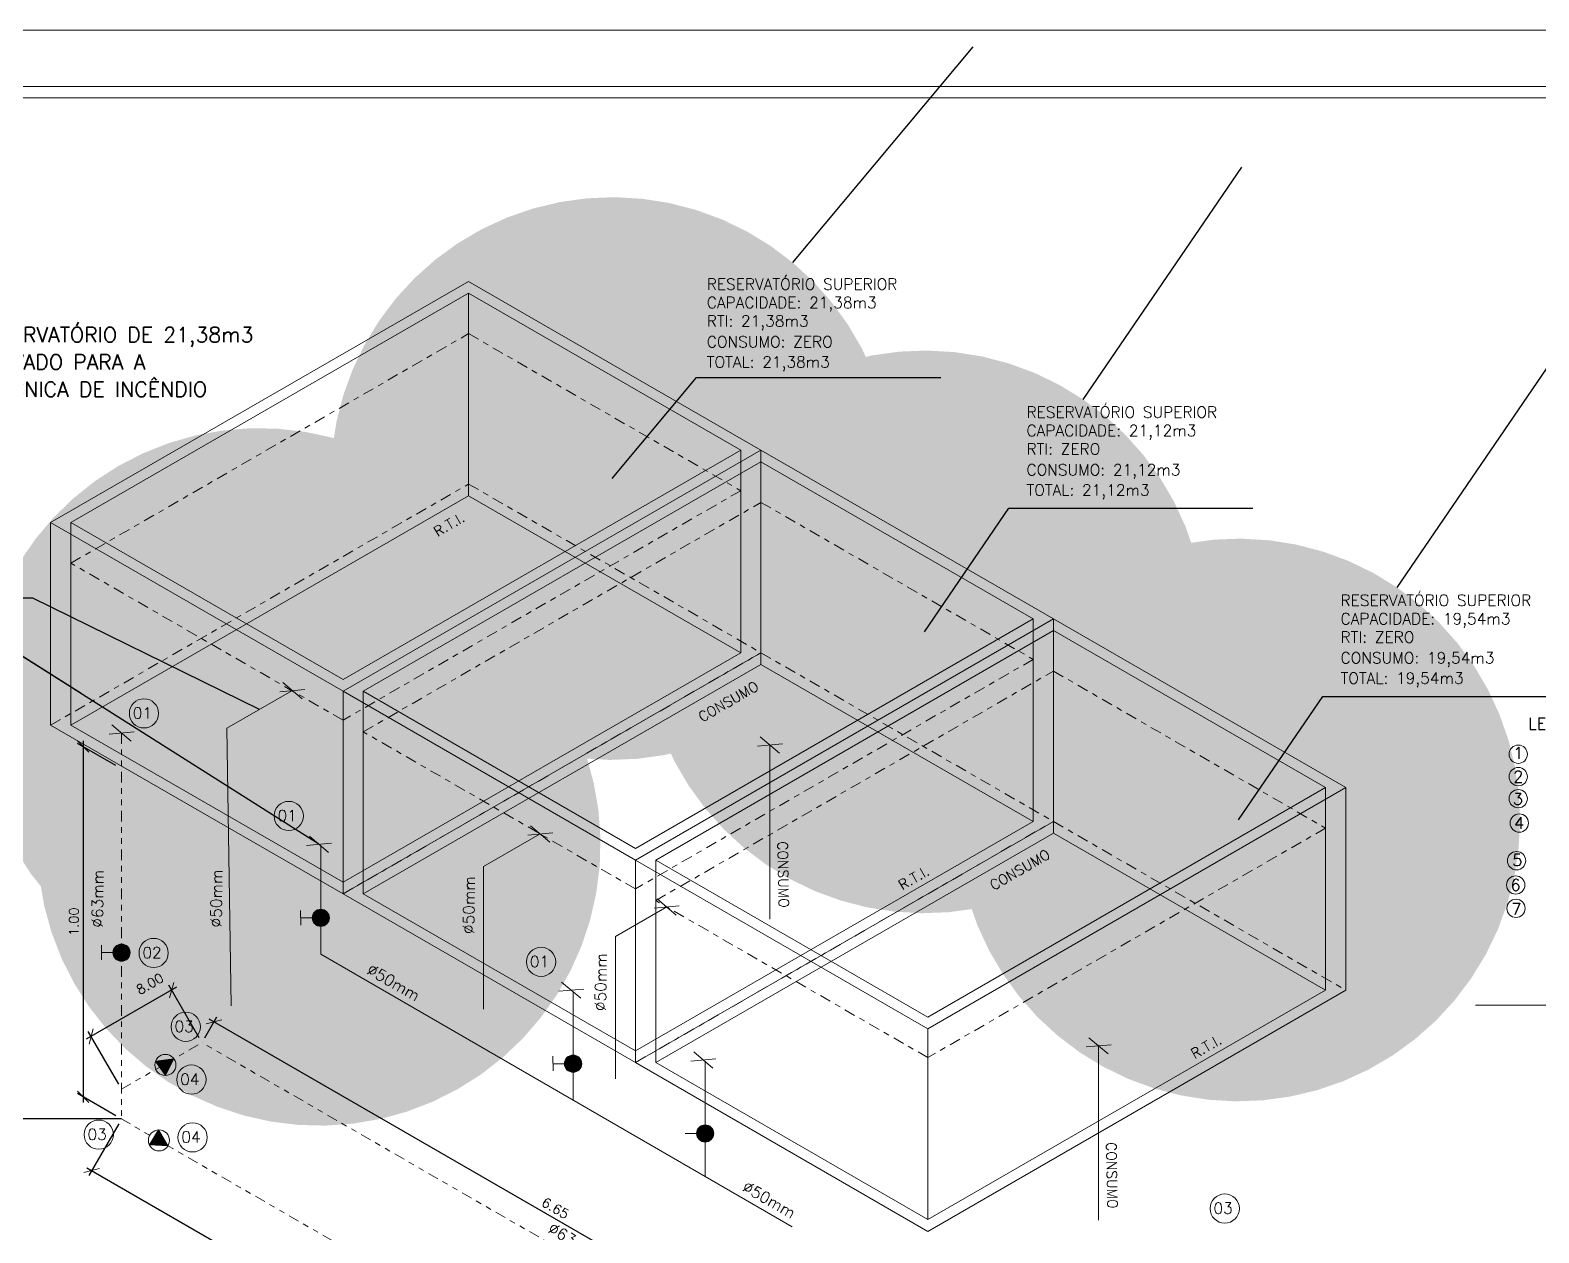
# Model space of a CAD drawing. Header units: millimetres. Extents: x 521 to 1055, y 261 to 520.
# Drawn here: x 968.72 to 995.51, y 381.31 to 402.68 of the extents above; entities that cross this region are included whole.
import ezdxf

# ---------------------------------------------------------------- set-up
doc = ezdxf.new("R2010")
doc.units = ezdxf.units.MM
for name, pattern in [('CONTINU', [0]), ('DASHDOT', [1, 0.5, -0.25, 0, -0.25]), ('DIVIDE2', [15.875, 6.35, -3.175, 0, -3.175, 0, -3.175]), ('HIDDEN', [9.525, 6.35, -3.175])]:
    doc.linetypes.add(name, pattern=pattern)
doc.layers.add('0.1', color=8, linetype='Continuous', lineweight=13)
doc.layers.add('FORMATO', color=7, linetype='Continuous')
doc.styles.add('ROMANS', font='romans')
doc.styles.add('SANSSERIFBOLD', font='sasb____.pfb', dxfattribs={"width": 1.2, "height": 0.6})
doc.styles.get("Standard").update_dxf_attribs({"font": 'romans.shx'})
doc.linetypes.add('INC_LINE', pattern='A,0.9,-0.6,["+",Standard,S=0.2,R=0,X=-0.4,Y=-0.1],0.1', length=1.6)
doc.dimstyles.new('DOT100', dxfattribs={"dimscale": 10, "dimtxt": 1.5, "dimasz": 0.6, "dimexe": 1.25, "dimexo": 1, "dimgap": 1, "dimtad": 1, "dimdec": 1, "dimdsep": 46, "dimtxsty": 'ROMANS', "dimblk1": 'DOT', "dimblk2": 'DOT', "dimsah": 1, "dimcen": 0.6, "dimclrt": 7, "dimadec": 0, "dimazin": 0, "dimtfac": 1, "dimtdec": 4, "dimtmove": 0, "dimatfit": 3, "dimldrblk": 'DOT', "dimfxl": 1, "dimtolj": 1, "dimtzin": 0, "dimarcsym": 0})
doc.dimstyles.new('Fares Eng - 50', dxfattribs={"dimscale": 2, "dimtxt": 0.085, "dimasz": 0.1, "dimexe": 0.05, "dimexo": 0.05, "dimgap": 0.04, "dimtad": 1, "dimzin": 4, "dimdsep": 46, "dimtxsty": 'ROMANS', "dimblk1": 'OBLIQUE', "dimblk2": 'OBLIQUE', "dimsah": 1, "dimcen": 0.05, "dimdle": 0.05, "dimclrd": 8, "dimclre": 8, "dimclrt": 8, "dimaunit": 1, "dimadec": 0, "dimazin": 0, "dimtfac": 1, "dimtix": 1, "dimtmove": 2, "dimatfit": 0, "dimldrblk": 'OPEN90', "dimfxl": 1, "dimtolj": 1, "dimtzin": 0, "dimarcsym": 0})

# ---------------------------------------------------------------- blocks, each defined once
blk = doc.blocks.new('_DOT')
at = {"color": 0, "linetype": 'ByBlock'}
blk.add_line((-0.5, 0), (-1, 0), dxfattribs=at)
at = {"color": 0, "linetype": 'ByBlock', "const_width": 0.5}
blk.add_lwpolyline([(-0.25, 0, 1), (0.25, 0, 1)], format="xyb", close=True, dxfattribs=at)
blk = doc.blocks.new('DOT')
at = {"layer": 'FORMATO', "color": 0, "linetype": 'ByBlock'}
blk.add_line((-0.5, 0), (-1, 0), dxfattribs=at)
at = {"layer": 'FORMATO', "color": 0, "linetype": 'ByBlock', "const_width": 0.5}
blk.add_lwpolyline([(-0.25, 0, 1), (0.25, 0, 1)], format="xyb", close=True, dxfattribs=at)
blk = doc.blocks.new('TITU-2')
at = {"color": 1}
for p, q in [((0.01475, 0.01475), (-0.01475, -0.01475)), ((0.01475, 0.01143), (-0.03471, 0.01143)), ((-0.03471, 0.01043), (-0.05471, 0.01043)), ((0.01475, 0.00943), (-0.03471, 0.00943)), ((-0.01475, -0.00943), (0.1213, -0.00943)), ((0.1413, -0.01043), (0.1213, -0.01043)), ((-0.01475, -0.01143), (0.1213, -0.01143))]:
    blk.add_line(p, q, dxfattribs=at)
at = {"color": 7}
for p, q in [((0.01475, 0.01043), (-0.03471, 0.01043)), ((-0.01475, -0.01043), (0.1213, -0.01043))]:
    blk.add_line(p, q, dxfattribs=at)
at = {"color": 1}
blk.add_circle((0, 0), 0.01475, dxfattribs=at)
at = {"color": 4}
blk.add_text('ESC.:', height=0.004, dxfattribs=at).set_placement((0.02216, -0.02752))
at = {"color": 8, "style": 'SANSSERIFBOLD', "width": 1.2}
blk.add_attdef('FACHADA', (0.0219, -0.0054), '', height=0.006, dxfattribs=at)
at = {"color": 4}
for tag, p in [('FACHADA', (0.0228, -0.02014)), ('0/0', (0.03834, -0.02752))]:
    blk.add_attdef(tag, p, '', height=0.004, dxfattribs=at)
blk = doc.blocks.new('_OBLIQUE')
at = {"color": 0, "linetype": 'ByBlock'}
blk.add_line((-0.5, -0.5), (0.5, 0.5), dxfattribs=at)
blk = doc.blocks.new('*D2319')
at = {"layer": '0.1', "color": 8, "linetype": 'CONTINU', "lineweight": -2, "transparency": 16777216}
for p, q in [((970.242, 389.61), (969.559, 390.004)), ((969.659, 390.047), (969.659, 383.623)), ((970.241, 383.387), (969.559, 383.781))]:
    blk.add_line(p, q, dxfattribs=at)
at = {"layer": 'DEFPOINTS', "color": 0, "linetype": 'CONTINU', "lineweight": -2, "transparency": 16777216}
for p in [(970.342, 389.553), (969.659, 383.723), (970.341, 383.33)]:
    blk.add_point(p, dxfattribs=at)
at = {"layer": '0.1', "color": 8, "linetype": 'CONTINU', "lineweight": -2, "transparency": 16777216, "xscale": 0.2, "yscale": 0.2, "zscale": 0.2}
for p, rotation in [((969.659, 389.947), 90), ((969.659, 383.723), 270)]:
    blk.add_blockref('_OBLIQUE', p, dxfattribs=dict(at, rotation=rotation))
at = {"layer": '0.1', "color": 8, "linetype": 'CONTINU', "lineweight": -2, "transparency": 16777216, "insert": (969.494, 386.835), "char_height": 0.17, "attachment_point": 5, "rotation": 90, "style": 'ROMANS'}
blk.add_mtext('\\A1;1.00', dxfattribs=at)
blk = doc.blocks.new('_Open90')
at = {"color": 0, "linetype": 'ByBlock', "lineweight": -2}
for p, q in [((0, 0), (-1, 0)), ((-0.5, 0.5), (0, 0)), ((0, 0), (-0.5, -0.5))]:
    blk.add_line(p, q, dxfattribs=at)
blk = doc.blocks.new('*D3155')
at = {"layer": '0.1', "color": 8, "linetype": 'CONTINU', "lineweight": -2, "transparency": 16777216}
for p, q in [((971.821, 384.772), (972.034, 385.142)), ((984.031, 378.1), (971.898, 385.105)), ((983.781, 377.867), (983.994, 378.236))]:
    blk.add_line(p, q, dxfattribs=at)
at = {"layer": 'DEFPOINTS', "color": 0, "linetype": 'CONTINU', "lineweight": -2, "transparency": 16777216}
for p in [(971.984, 385.055), (971.771, 384.686), (983.731, 377.78)]:
    blk.add_point(p, dxfattribs=at)
at = {"layer": '0.1', "color": 8, "linetype": 'CONTINU', "lineweight": -2, "transparency": 16777216, "xscale": 0.2, "yscale": 0.2, "zscale": 0.2}
for p, rotation in [((971.984, 385.055), 150.0000000000025), ((983.944, 378.15), 330.0000000000025)]:
    blk.add_blockref('_OBLIQUE', p, dxfattribs=dict(at, rotation=rotation))
at = {"layer": '0.1', "color": 8, "linetype": 'CONTINU', "lineweight": -2, "transparency": 16777216, "insert": (978.047, 381.745), "char_height": 0.17, "attachment_point": 5, "rotation": 330, "style": 'ROMANS'}
blk.add_mtext('\\A1;6.65', dxfattribs=at)
blk = doc.blocks.new('*D3156')
at = {"layer": '0.1', "color": 8, "linetype": 'CONTINU', "lineweight": -2, "transparency": 16777216}
for p, q in [((971.317, 385.671), (969.714, 384.746)), ((971.721, 384.772), (971.181, 385.708)), ((970.291, 383.947), (969.751, 384.882))]:
    blk.add_line(p, q, dxfattribs=at)
at = {"layer": 'DEFPOINTS', "color": 0, "linetype": 'CONTINU', "lineweight": -2, "transparency": 16777216}
for p in [(969.801, 384.796), (971.771, 384.686), (970.341, 383.86)]:
    blk.add_point(p, dxfattribs=at)
at = {"layer": '0.1', "color": 8, "linetype": 'CONTINU', "lineweight": -2, "transparency": 16777216, "xscale": 0.2, "yscale": 0.2, "zscale": 0.2}
for p, rotation in [((971.231, 385.621), 29.99999999999885), ((969.801, 384.796), 209.9999999999989)]:
    blk.add_blockref('_OBLIQUE', p, dxfattribs=dict(at, rotation=rotation))
at = {"layer": '0.1', "color": 8, "linetype": 'CONTINU', "lineweight": -2, "transparency": 16777216, "insert": (970.845, 385.733), "char_height": 0.17, "attachment_point": 5, "rotation": 30, "style": 'ROMANS'}
blk.add_mtext('\\A1;8.00', dxfattribs=at)
blk = doc.blocks.new('*D3157')
at = {"layer": '0.1', "color": 8, "linetype": 'CONTINU', "lineweight": -2, "transparency": 16777216}
for p, q in [((970.291, 383.243), (969.761, 382.326)), ((969.725, 382.463), (977.225, 378.132)), ((977.618, 379.013), (977.089, 378.096))]:
    blk.add_line(p, q, dxfattribs=at)
at = {"layer": 'DEFPOINTS', "color": 0, "linetype": 'CONTINU', "lineweight": -2, "transparency": 16777216}
for p in [(970.341, 383.33), (977.668, 379.099), (977.139, 378.182)]:
    blk.add_point(p, dxfattribs=at)
at = {"layer": '0.1', "color": 8, "linetype": 'CONTINU', "lineweight": -2, "transparency": 16777216, "xscale": 0.2, "yscale": 0.2, "zscale": 0.2}
for p, rotation in [((969.811, 382.413), 150.0000000000027), ((977.139, 378.182), 330.0000000000027)]:
    blk.add_blockref('_OBLIQUE', p, dxfattribs=dict(at, rotation=rotation))
at = {"layer": '0.1', "color": 8, "linetype": 'CONTINU', "lineweight": -2, "transparency": 16777216, "insert": (973.558, 380.441), "char_height": 0.17, "attachment_point": 5, "rotation": 330, "style": 'ROMANS'}
blk.add_mtext('\\A1;3.65', dxfattribs=at)

msp = doc.modelspace()

# ---------------------------------------------------------------- hatches: boundary and pattern name
at = {"layer": '0.1', "linetype": 'Continuous'}
for points in [[(973.88041, 387.05695, -1), (973.88041, 386.75119, -1)], [(970.34184, 386.43834, -1), (970.34184, 386.13258, -1)], [(978.36044, 384.46491, -1), (978.36044, 384.15915, -1)], [(980.70635, 383.22543, -1), (980.70635, 382.91967, -1)]]:
    msp.add_hatch(color=8, dxfattribs=at).paths.add_polyline_path(points)
at = {"layer": '0.1'}
h = msp.add_hatch(color=8, dxfattribs=at)
h.paths.add_polyline_path([(971.03537, 384.2294), (971.12524, 384.10289), (971.27313, 384.39831)])
h.paths.add_polyline_path([(970.94549, 384.35591), (971.03537, 384.2294), (971.27313, 384.39831)])
h = msp.add_hatch(color=8, dxfattribs=at)
h.paths.add_polyline_path([(970.91625, 383.00239), (970.83669, 382.86915), (971.16667, 382.85288)])
h.paths.add_polyline_path([(970.9958, 383.13564), (970.91625, 383.00239), (971.16667, 382.85288)])

# ---------------------------------------------------------------- linework, layer by layer
at = {"layer": '0.1', "color": 8, "ltscale": 0.1}
for p, q in [((969.08241, 393.9268), (976.50497, 398.21222)), ((976.50497, 398.21222), (981.6974, 395.21438)), ((969.44241, 393.9268), (976.50497, 398.00438)), ((976.50497, 398.00438), (981.3374, 395.21438)), ((974.27483, 390.92896), (981.6974, 395.21438)), ((981.6974, 395.21438), (974.27483, 390.92896)), ((981.3374, 395.21438), (974.27483, 391.1368)), ((981.6974, 395.21438), (986.88982, 392.21653)), ((974.63483, 390.92896), (981.6974, 395.00653)), ((981.6974, 395.00653), (986.52982, 392.21653)), ((974.27483, 390.92896), (969.08241, 393.9268)), ((974.27483, 391.1368), (969.44241, 393.9268)), ((979.46725, 387.93111), (986.88982, 392.21653)), ((986.88982, 392.21653), (979.46725, 387.93111)), ((986.52982, 392.21653), (979.46725, 388.13896)), ((979.82725, 387.93111), (986.88982, 392.00869)), ((986.88982, 392.21653), (992.08224, 389.21869)), ((986.88982, 392.00869), (991.72224, 389.21869)), ((979.46725, 387.93111), (974.27483, 390.92896)), ((979.46725, 388.13896), (974.63483, 390.92896)), ((992.08224, 389.21869), (984.65968, 384.93327)), ((991.72224, 389.21869), (984.65968, 385.14111)), ((984.65968, 384.93327), (979.46725, 387.93111)), ((984.65968, 385.14111), (979.82725, 387.93111))]:
    msp.add_line(p, q, dxfattribs=at)
at = {"layer": '0.1', "color": 8, "linetype": 'HIDDEN', "ltscale": 100}
for p, q in [((976.50497, 394.40438), (976.50497, 398.00438)), ((981.3374, 391.61438), (981.3374, 395.21438)), ((981.6974, 391.40653), (981.6974, 395.00653)), ((969.44241, 390.3268), (976.50497, 394.40438)), ((976.50497, 394.40438), (981.3374, 391.61438)), ((969.44241, 390.3268), (969.44241, 393.9268)), ((986.52982, 388.61653), (986.52982, 392.21653)), ((986.88982, 388.40869), (986.88982, 392.00869)), ((981.3374, 391.61438), (974.27483, 387.5368)), ((974.63483, 387.32896), (981.6974, 391.40653)), ((981.6974, 391.40653), (986.52982, 388.61653)), ((974.27483, 387.5368), (974.27483, 390.92896)), ((974.63483, 387.32896), (974.63483, 390.92896)), ((974.27483, 387.5368), (969.44241, 390.3268)), ((991.72224, 385.61869), (991.72224, 389.21869)), ((986.52982, 388.61653), (979.46725, 384.53896)), ((979.82725, 384.33111), (986.88982, 388.40869)), ((986.88982, 388.40869), (991.72224, 385.61869)), ((979.46725, 384.53896), (979.46725, 387.93111)), ((979.82725, 384.33111), (979.82725, 387.93111)), ((979.46725, 384.53896), (974.63483, 387.32896)), ((991.72224, 385.61869), (984.65968, 381.54111)), ((984.65968, 381.54111), (984.65968, 384.93327)), ((984.65968, 381.54111), (979.82725, 384.33111))]:
    msp.add_line(p, q, dxfattribs=at)
at = {"layer": '0.1', "color": 8, "linetype": 'DASHDOT', "ltscale": 0.4}
for p, q in [((969.44241, 393.2068), (976.50497, 397.28438)), ((976.50497, 397.28438), (981.3374, 394.49438)), ((969.08241, 390.3268), (976.50497, 394.61222)), ((981.3374, 394.49438), (974.27483, 390.4168)), ((976.50497, 394.61222), (981.6974, 391.61438)), ((974.63483, 390.20896), (981.6974, 394.28653)), ((981.6974, 394.28653), (986.52982, 391.49653)), ((974.27483, 390.4168), (969.44241, 393.2068)), ((974.27483, 387.32896), (981.6974, 391.61438)), ((986.52982, 391.49653), (979.46725, 387.41896)), ((981.6974, 391.61438), (986.88982, 388.61653)), ((979.82725, 387.21111), (986.88982, 391.28869)), ((986.88982, 391.28869), (991.72224, 388.49869)), ((979.46725, 387.41896), (974.63483, 390.20896)), ((979.46725, 384.33111), (986.88982, 388.61653)), ((991.72224, 388.49869), (984.65968, 384.42111)), ((986.88982, 388.61653), (992.08224, 385.61869)), ((984.65968, 384.42111), (979.82725, 387.21111))]:
    msp.add_line(p, q, dxfattribs=at)
at = {"layer": '0.1', "color": 8}
for p, q in [((981.6974, 391.61438), (981.6974, 395.21438)), ((969.08241, 390.3268), (969.08241, 393.9268)), ((986.88982, 388.61653), (986.88982, 392.21653)), ((973.59918, 390.96081), (973.15461, 390.92064)), ((973.54768, 390.79704), (973.2061, 391.08441)), ((974.27483, 387.32896), (974.27483, 390.92896)), ((970.56412, 390.20861), (970.11955, 390.16845)), ((970.51263, 390.04485), (970.17104, 390.33221)), ((982.02664, 389.83255), (981.68506, 390.11992)), ((982.07814, 389.99632), (981.63357, 389.95615)), ((992.08224, 385.61869), (992.08224, 389.21869)), ((977.94757, 388.25127), (977.60599, 388.53864)), ((974.07008, 388.23031), (973.62551, 388.19014)), ((974.01859, 388.06654), (973.67701, 388.35391)), ((977.99907, 388.41504), (977.5545, 388.37487)), ((979.46725, 384.33111), (979.46725, 387.93111)), ((980.19395, 386.95432), (979.85237, 387.24169)), ((980.24544, 387.11809), (979.80087, 387.07792)), ((978.55012, 385.63827), (978.10555, 385.5981)), ((978.49862, 385.4745), (978.15704, 385.76186)), ((987.86288, 384.48531), (987.5213, 384.77268)), ((980.84453, 384.23502), (980.50295, 384.52239)), ((987.91437, 384.64908), (987.4698, 384.60891)), ((970.94549, 384.35591), (971.27313, 384.39831)), ((971.12524, 384.10289), (970.94549, 384.35591)), ((971.27313, 384.39831), (971.12524, 384.10289)), ((980.89603, 384.39879), (980.45146, 384.35862)), ((970.83669, 382.86915), (970.9958, 383.13564)), ((970.9958, 383.13564), (971.16667, 382.85288)), ((971.16667, 382.85288), (970.83669, 382.86915))]:
    msp.add_line(p, q, dxfattribs=at)
at = {"layer": '0.1', "color": 8, "linetype": 'INC_LINE', "ltscale": 3}
for p, q in [((972.21311, 390.27283), (973.36866, 390.93998)), ((976.76981, 387.81358), (977.77678, 388.39495)), ((979.11573, 386.5741), (980.02316, 387.09801))]:
    msp.add_line(p, q, dxfattribs=at)
at = {"layer": '0.1', "color": 254, "linetype": 'DIVIDE2', "ltscale": 0.03}
for p, q in [((970.34184, 390.18853), (970.34069, 383.32976)), ((970.34078, 383.86001), (971.77089, 384.68569)), ((983.73117, 377.78042), (971.77089, 384.68569)), ((977.6681, 379.09928), (970.34069, 383.32976))]:
    msp.add_line(p, q, dxfattribs=at)
at = {"layer": '0.1', "color": 8, "linetype": 'Continuous', "ltscale": 3}
for p, q in [((972.21311, 390.27283), (972.28978, 385.33916)), ((981.85585, 386.87818), (981.85585, 389.97623)), ((973.88041, 388.18279), (973.88041, 386.25751)), ((976.76981, 387.81358), (976.76981, 385.28035)), ((979.11573, 386.5741), (979.11573, 384.04087)), ((973.88041, 386.25751), (982.24962, 381.41528)), ((978.36044, 385.59075), (978.36044, 383.66547)), ((987.69209, 381.53094), (987.69209, 384.62899)), ((980.70635, 384.35127), (980.70635, 382.30818))]:
    msp.add_line(p, q, dxfattribs=at)
at = {"layer": '0.1', "color": 8, "linetype": 'Continuous'}
for p, q in [((973.52468, 386.77542), (973.52255, 387.0354)), ((969.98611, 386.15681), (969.98398, 386.41679)), ((978.00471, 384.18338), (978.00258, 384.44335))]:
    msp.add_line(p, q, dxfattribs=at)
at = {"layer": '0.1', "color": 8, "linetype": 'Continuous', "ltscale": 0.1}
for p, q in [((973.88041, 386.90407), (973.5244, 386.90407)), ((970.34184, 386.28546), (969.98583, 386.28546)), ((978.36044, 384.31203), (978.00443, 384.31203)), ((980.70635, 383.07255), (980.35035, 383.07255))]:
    msp.add_line(p, q, dxfattribs=at)
at = {"layer": '0.1', "color": 8, "linetype": 'CONTINU', "lineweight": -2}
msp.add_line((970.34069, 383.32976), (965.72381, 383.32976), dxfattribs=at)
at = {"layer": '0.1', "color": 8}
for points in [[(1054.67111, 402.67742), (928.46672, 402.67742), (928.46672, 318.67742), (1054.67111, 318.67742)], [(930.96672, 319.67742), (930.96672, 401.67742), (1053.67111, 401.67742), (1053.67111, 319.67742)]]:
    msp.add_lwpolyline(points, close=True, dxfattribs=at)
msp.add_lwpolyline([(1037.85111, 400.47742, 0.41421356), (1036.85111, 401.47742), (932.16672, 401.47742, 0.41421356), (931.16672, 400.47742), (931.16672, 326.87742, 0.41421356), (932.16672, 325.87742), (1036.85111, 325.87742, 0.41421356), (1037.85111, 326.87742)], format="xyb", close=True, dxfattribs=at)
at = {"layer": '0.1', "color": 8, "ltscale": 0.1}
for points in [[(981.6974, 391.61438), (974.27483, 387.32896), (969.08241, 390.3268)], [(986.88982, 388.61653), (979.46725, 384.33111), (974.27483, 387.32896)], [(992.08224, 385.61869), (984.65968, 381.33327), (979.46725, 384.33111)]]:
    msp.add_lwpolyline(points, dxfattribs=at)
at = {"layer": '0.1', "color": 8, "linetype": 'Continuous'}
for centre, radius in [((970.74039, 390.53754), 0.25988), ((973.312, 388.71381), 0.25988), ((973.88041, 386.90407), 0.15288), ((970.34184, 386.28546), 0.15288), ((970.912, 386.2795), 0.25988), ((977.79203, 386.12176), 0.25988), ((971.48146, 384.96872), 0.25988), ((971.1206, 384.28994), 0.18711), ((978.36044, 384.31203), 0.15288), ((971.58211, 384.02942), 0.25988), ((969.93678, 383.05162), 0.25988), ((971.00601, 382.9488), 0.18711), ((971.60355, 383.00324), 0.25988), ((980.70635, 383.07255), 0.15288), ((989.93206, 381.73853), 0.25988)]:
    msp.add_circle(centre, radius, dxfattribs=at)
at = {"layer": '0.1', "color": 8}
for centre in [(995.14461, 389.81144), (995.14461, 389.41358), (995.14461, 389.02156), (995.16326, 388.58793), (995.11494, 387.91874), (995.09991, 387.48804), (995.10533, 387.0726)]:
    msp.add_circle(centre, 0.16251, dxfattribs=at)

# ---------------------------------------------------------------- block references
ref = msp.add_blockref('TITU-2', (999.8551, 384.30983), dxfattribs=dict(at, xscale=100, yscale=100, zscale=100))
ref.add_attrib('FACHADA', 'DETALHE', (1002.0451, 383.76983), dxfattribs={"layer": '0', "color": 8, "height": 0.6, "style": 'SANSSERIFBOLD', "width": 1.2})
ref.add_attrib('0/0', 'S/ESCALA', (1003.68938, 381.55773), dxfattribs={"layer": '0', "color": 4, "height": 0.4})
ref.add_attrib('FACHADA', 'DETALHE DO HIDRANTE INTERNO', (1002.13461, 382.2961), dxfattribs={"layer": '0', "color": 4, "height": 0.4})

# ---------------------------------------------------------------- texts
at = {"layer": '0.1', "color": 8, "linetype": 'Continuous', "style": 'ROMANS'}
for s, height, p in [('RESERVATÓRIO SUPERIOR', 0.2, (980.73461, 398.06374, 97.09626)), ('CAPACIDADE: 21,38m3', 0.2, (980.73461, 397.73662, 97.09626)), ('RTI: 21,38m3', 0.2, (980.73461, 397.40994, 97.09626)), ('OBS: O RESERVATÓRIO DE 21,38m3', 0.2666667, (966.2384, 397.1314)), ('CONSUMO: ZERO', 0.2, (980.73461, 397.04034, 97.09626)), ('ESTÁ RESERVADO PARA A ', 0.2666667, (966.2384, 396.64653)), ('TOTAL: 21,38m3', 0.2, (980.73461, 396.68109, 97.09626)), ('RESERVA TÉCNICA DE INCÊNDIO', 0.2666667, (966.2384, 396.16382)), ('RESERVATÓRIO SUPERIOR', 0.2, (986.41233, 395.78845, 97.09626)), ('CAPACIDADE: 21,12m3', 0.2, (986.41233, 395.46134, 97.09626)), ('RTI: ZERO', 0.2, (986.41233, 395.13465, 97.09626)), ('CONSUMO: 21,12m3', 0.2, (986.41233, 394.76505, 97.09626)), ('TOTAL: 21,12m3', 0.2, (986.41233, 394.4058, 97.09626)), ('RESERVATÓRIO SUPERIOR', 0.2, (991.98951, 392.44608, 97.09626)), ('CAPACIDADE: 19,54m3', 0.2, (991.98951, 392.11897, 97.09626)), ('RTI: ZERO', 0.2, (991.98951, 391.79229, 97.09626)), ('CONSUMO: 19,54m3', 0.2, (991.98951, 391.42269, 97.09626)), ('TOTAL: 19,54m3', 0.2, (991.98951, 391.06344, 97.09626)), ('01', 0.2, (970.54071, 390.44328)), ('01', 0.2, (973.11233, 388.61954)), ('02', 0.2, (970.71233, 386.18523)), ('01', 0.2, (977.59236, 386.0275)), ('03', 0.2, (971.28178, 384.87445)), ('04', 0.2, (971.38243, 383.93515)), ('03', 0.2, (969.7371, 382.95735)), ('04', 0.2, (971.40387, 382.90897)), ('03', 0.2, (989.73239, 381.64426))]:
    msp.add_text(s, height=height, dxfattribs=at).set_placement(p)
for s, height, rotation, p in [('R.T.I.', 0.18, 30, (975.95335, 393.67077, 66.93252)), ('CONSUMO', 0.18, 30, (980.65316, 390.37465, 66.93252)), ('CONSUMO', 0.18, 271.182847, (981.9905, 388.26291, 66.93252)), ('CONSUMO', 0.18, 30, (985.82913, 387.38631, 66.93252)), ('Ø63mm', 0.200038, 89.179165, (970.00905, 386.72693, 52.87274)), ('Ø50mm', 0.200038, 89.179165, (972.1175, 386.73162, 52.87274)), ('R.T.I.', 0.18, 30, (984.20515, 387.3891, 66.93252)), ('Ø50mm', 0.200038, 89.179165, (976.60258, 386.61378, 52.87274)), ('Ø50mm', 0.200038, 89.179165, (978.94344, 385.24516, 52.87274)), ('Ø50mm', 0.200038, 329.987419, (974.67833, 385.9253)), ('R.T.I.', 0.18, 30, (989.39757, 384.39125, 66.93252)), ('CONSUMO', 0.18, 271.182847, (987.82674, 382.91567, 66.93252)), ('Ø50mm', 0.200038, 329.987419, (981.3474, 382.06673)), ('Ø63mm', 0.200038, 329.179165, (977.89546, 381.32983, 52.87274))]:
    msp.add_text(s, height=height, rotation=rotation, dxfattribs=at).set_placement(p)
at = {"layer": '0.1', "color": 8, "style": 'ROMANS'}
for s, height, p in [('LEGENDA:', 0.207983, (995.32206, 390.25194)), ('1', 0.20798, (995.0554, 389.72963)), ('2', 0.20798, (995.05624, 389.30853)), ('3', 0.20798, (995.05043, 388.91361)), ('4', 0.20798, (995.07198, 388.48579)), ('5', 0.20798, (995.0388, 387.82662)), ('6', 0.20798, (995.00863, 387.383)), ('7', 0.20798, (995.02277, 386.95594))]:
    msp.add_text(s, height=height, dxfattribs=at).set_placement(p)

# ---------------------------------------------------------------- dimensions: what is measured, and where the dimension line sits
at = {"layer": '0.1', "color": 8, "linetype": 'CONTINU', "lineweight": -2}
dim = msp.add_linear_dim(base=(969.65944, 383.72308), p1=(970.34184, 389.55252), p2=(970.34069, 383.32976), angle=90, text='1.00', dimstyle='Fares Eng - 50', dxfattribs=at)
dim.commit()
dim.dimension.update_dxf_attribs({"geometry": '*D2319', "text_midpoint": (969.49444, 386.83479)})
dim = msp.add_linear_dim(base=(969.80051, 384.79579), p1=(971.77089, 384.68569), p2=(970.34078, 383.86001), angle=210, text='8.00', dimstyle='Fares Eng - 50', dxfattribs=at)
dim.commit()
dim.dimension.update_dxf_attribs({"geometry": '*D3156', "text_midpoint": (970.84464, 385.73277), "dimtype": 161})
for p1, p2, distance, text, picture, middle in [((983.73117, 377.78042), (971.77089, 384.68569), -0.42646, '6.65', '*D3155', (978.04676, 381.74527)), ((970.34069, 383.32976), (977.6681, 379.09928), -1.05874, '3.65', '*D3157', (973.55752, 380.44051))]:
    dim = msp.add_aligned_dim(p1=p1, p2=p2, distance=distance, text=text, dimstyle='Fares Eng - 50', dxfattribs=at)
    dim.commit()
    dim.dimension.update_dxf_attribs({"geometry": picture, "text_midpoint": middle})

# ---------------------------------------------------------------- leaders
at = {"layer": '0.1', "color": 8, "linetype": 'Continuous'}
for points in [[(979.05542, 394.70969), (980.55441, 396.50392), (984.88992, 396.50392)], [(984.59995, 391.98514), (986.09894, 394.18112), (990.43445, 394.18112)], [(990.17713, 388.64278), (991.67612, 390.83875), (996.01163, 390.83875)], [(972.79089, 390.6064), (968.76742, 392.58388), (961.34054, 392.58388)], [(973.8478, 388.21022), (968.58499, 391.54723), (961.15811, 391.54723)]]:
    msp.add_leader(points, dimstyle='DOT100', override={"dimasz": 1, "dimldrblk": 'DOT'}, dxfattribs=at)

doc.saveas('drawing.dxf')
